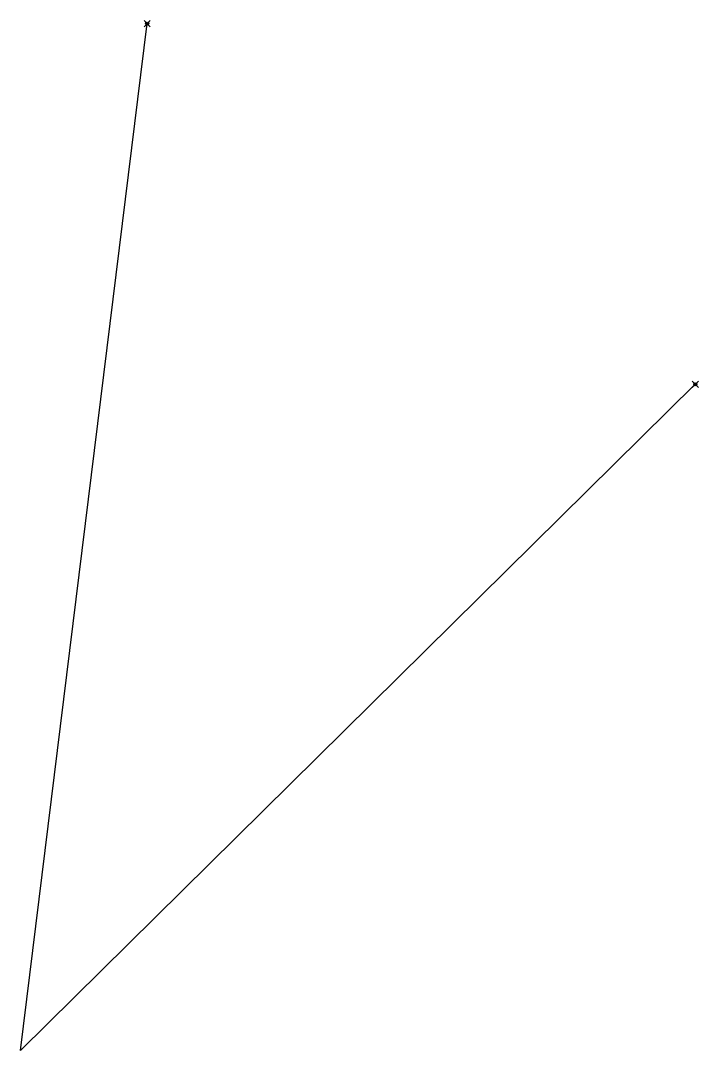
# Model space of a CAD drawing. Header units: millimetres. Extents: x 0 to 221, y 0 to 336.
import ezdxf

# ---------------------------------------------------------------- set-up
doc = ezdxf.new("R2010")
doc.units = ezdxf.units.MM
doc.header["$PDMODE"] = 35
doc.header["$PDSIZE"] = -5
doc.layers.add('v1', color=7, linetype='Continuous')
doc.layers.add('v2', color=7, linetype='Continuous')

msp = doc.modelspace()

# ---------------------------------------------------------------- linework, layer by layer
at = {"layer": 'v1'}
msp.add_line((0, 0), (220.22, 217.59, 30.72), dxfattribs=at)
msp.add_point((220.22, 217.59, 30.72), dxfattribs=at)
at = {"layer": 'v2'}
msp.add_line((0, 0), (41.3, 335.41, 65.72), dxfattribs=at)
msp.add_point((41.3, 335.41, 65.72), dxfattribs=at)

doc.saveas('drawing.dxf')
